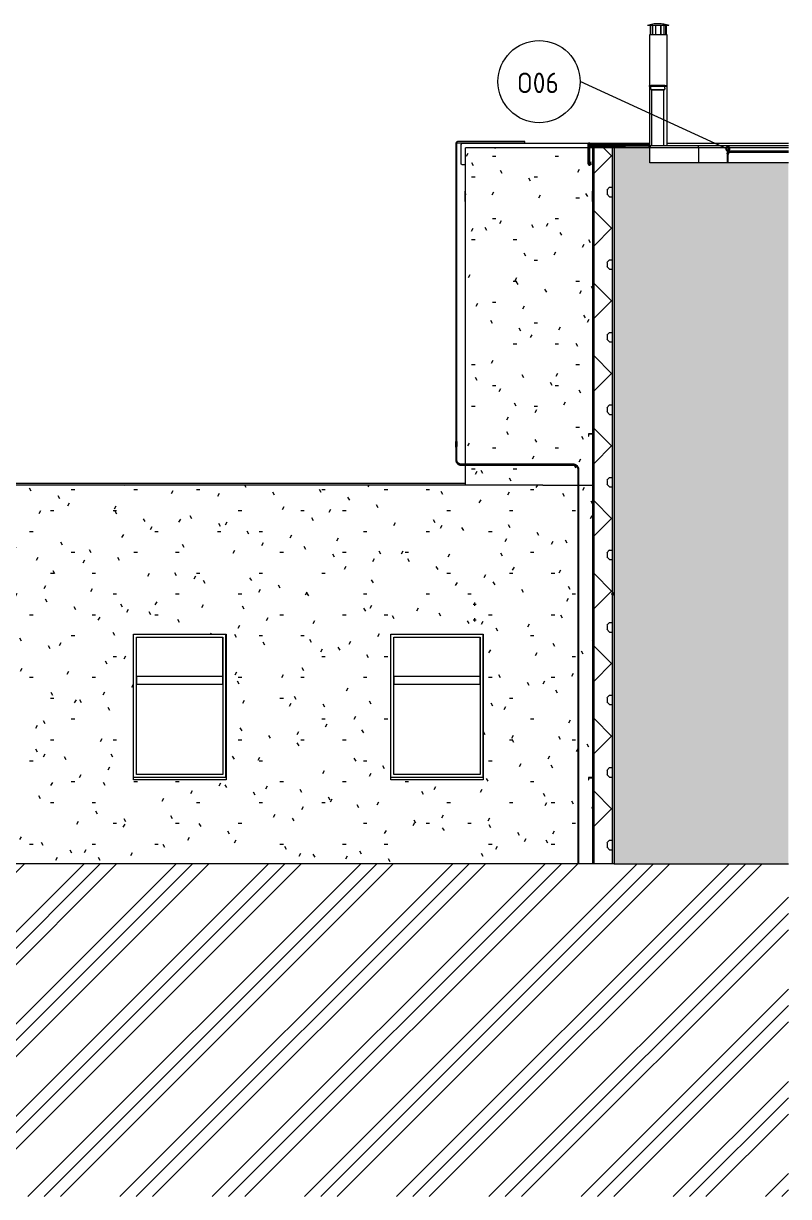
# Model space of a CAD drawing. Header units: millimetres. Extents: x -19993 to 479964, y -45352 to 20466.
# Drawn here: x 110795 to 118245, y -2012 to 9421 of the extents above; entities that cross this region are included whole.
import ezdxf

# ---------------------------------------------------------------- set-up
doc = ezdxf.new("R2010")
doc.units = ezdxf.units.MM
for name, color, linetype, lineweight in [('A-DETL-GENF', 92, 'Continuous', 9), ('A-DETL-THIN', 151, 'Continuous', 9), ('A-FLOR-HRAL', 11, 'Continuous', 9), ('A-FLOR-HRAL-IDEN', 2, 'Continuous', 9), ('A-GLAZ', 151, 'Continuous', 9), ('A-ROOF', 132, 'Continuous', 9), ('A-ROOF-MCUT', 132, 'Continuous', 35), ('A-ROOF-OTLN', 132, 'Continuous', 9), ('A-ROOF-PATT', 132, 'Continuous', 35), ('A-WALL', 113, 'Continuous', 9), ('A-WALL-PATT', 111, 'Continuous', 25), ('E-POWR-CNDT', 130, 'Continuous', 9), ('E-POWR-CNTR', 130, 'Continuous', 9), ('E-POWR-DROP', 130, 'Continuous', 9), ('E-POWR-RISE', 130, 'Continuous', 9), ('M-EQPM', 50, 'Continuous', 9), ('M-HVAC-CDFF', 50, 'Continuous', 9), ('Q-SPCQ', 91, 'Continuous', 9)]:
    doc.layers.add(name, color=color, linetype=linetype, lineweight=lineweight)
doc.styles.add('ISOCPEUR', font='isocpeur.ttf', dxfattribs={"width": 0.9, "height": 200})
pattern_1 = [(0, (167787.21, 0), (812.8, 203.2), [33.528, -576.072, 33.528, -576.072, -3251.2]), (0, (167787.21, 0), (812.8, 203.2), [-1219.2, 33.528, -1185.672, 33.528, -576.072, -1422.4]), (0, (167787.21, 0), (812.8, 203.2), [-3048, 33.528, -372.872, 33.528, -982.472]), (120, (168092.01, 101.6), (-582.3764, 602.30545), [33.528, -576.072, 33.528, -576.072, -3251.2]), (120, (168092.01, 101.6), (-582.3764, 602.30545), [-1219.2, 33.528, -1185.672, 33.528, -576.072, -1422.4]), (120, (168092.01, 101.6), (-582.3764, 602.30545), [-3048, 33.528, -372.872, 33.528, -982.472]), (240, (168193.61, 508), (-230.4236, -805.50545), [33.528, -576.072, 33.528, -576.072, -3251.2]), (240, (168193.61, 508), (-230.4236, -805.50545), [-1219.2, 33.528, -1185.672, 33.528, -576.072, -1422.4]), (240, (168193.61, 508), (-230.4236, -805.50545), [-3048, 33.528, -372.872, 33.528, -982.472])]
pattern_2 = [(45, (167787.2, 0), (0, 707.1054), []), (315, (167787.2, 0), (707.1054, 0), []), (270, (168094.58, 19.13), (353.543, -353.543), [38.278, -668.833]), (270, (168186.96, 19.13), (353.543, -353.543), [38.278, -668.833]), (0, (168120.36, 46.2), (353.543, 353.543), [38.278, -668.833]), (0, (168120.36, -46.2), (353.543, 353.543), [38.278, -668.833]), (45, (168094.6, 19.13), (0, 707.1054), [38.278, -461.721]), (45, (168159.9, -46.2), (0, 707.1054), [38.278, -461.721]), (315, (168159.9, 46.2), (707.1054, 0), [38.278, -461.721]), (315, (168094.6, -19.13), (707.1054, 0), [38.278, -461.721])]

# ---------------------------------------------------------------- blocks, each defined once
blk = doc.blocks.new('parapet_ext - parapet_ext-1802071-VB3-V-Nový')
at = {"layer": 'Q-SPCQ'}
for p, q in [((18270, 2072), (18228, 2072)), ((18228, 2072), (18228, 2050)), ((18230, 2070), (18270, 2070)), ((18230, 2050), (18230, 2070)), ((18228, 2050), (18230, 2050))]:
    blk.add_line(p, q, dxfattribs=at)
blk = doc.blocks.new('OKNO_1k_nadsvetlik - OKNO_1k_nadsvetlik_1000 x 1500-1969505-VB3-V-Nový')
at = {"layer": 'A-GLAZ'}
for p, q in [((16331, 2100), (16331, 3440)), ((16331, 3440), (17171, 3440)), ((17171, 3440), (17171, 2100)), ((17171, 3060), (17171, 3440)), ((17201, 2072), (17201, 3470)), ((17201, 3470), (17201, 2072)), ((16331, 3060), (17171, 3060)), ((16331, 3060), (16331, 2980)), ((17171, 2980), (16331, 2980)), ((17171, 2980), (17171, 3060)), ((17171, 2980), (17171, 2100)), ((17171, 2100), (16331, 2100))]:
    blk.add_line(p, q, dxfattribs=at)
blk = doc.blocks.new('parapet_ext - parapet_ext-1802137-VB3-V-Nový')
at = {"layer": 'Q-SPCQ'}
for p, q in [((16302, 2050), (16302, 2072)), ((17202, 2072), (16302, 2072)), ((17202, 2072), (17202, 2050)), ((17202, 2050), (16302, 2050))]:
    blk.add_line(p, q, dxfattribs=at)
blk = doc.blocks.new('Zábradlí - Záchytný systém kotva-1301747-VB3-V-Nový')
at = {"layer": 'A-FLOR-HRAL'}
for p, q in [((19573, 8157), (19573, 8149)), ((19576, 8157), (19573, 8157)), ((19573, 8149), (19576, 8149)), ((19593, 8157), (19576, 8157)), ((19576, 8149), (19593, 8149)), ((19578, 8149), (19578, 8064)), ((19588, 8064), (19588, 8149)), ((19593, 8149), (19593, 8157))]:
    blk.add_line(p, q, dxfattribs=at)
at = {"layer": 'A-FLOR-HRAL', "flags": 128}
for points in [[(19599, 8199), (19599, 8200), (19599, 8200), (19599, 8201), (19599, 8202), (19599, 8203), (19599, 8204), (19599, 8204), (19599, 8205), (19598, 8206), (19598, 8207), (19598, 8207), (19598, 8208), (19597, 8209), (19597, 8209), (19597, 8210), (19597, 8211), (19596, 8211), (19596, 8212), (19595, 8213), (19595, 8213), (19595, 8214), (19594, 8214), (19594, 8215), (19593, 8216), (19593, 8216), (19592, 8217), (19591, 8217), (19591, 8217), (19590, 8218), (19590, 8218), (19589, 8218), (19588, 8219), (19588, 8219), (19587, 8219), (19586, 8219), (19586, 8220), (19585, 8220), (19584, 8220), (19584, 8220), (19583, 8220), (19582, 8220), (19581, 8220), (19581, 8219), (19580, 8219), (19579, 8219), (19579, 8219), (19578, 8219), (19577, 8218), (19577, 8218), (19576, 8218), (19576, 8217), (19575, 8217), (19575, 8216), (19574, 8216), (19573, 8215), (19573, 8215), (19573, 8214), (19572, 8214), (19572, 8213), (19571, 8212), (19571, 8212), (19570, 8211), (19570, 8210), (19570, 8210), (19569, 8209), (19569, 8208), (19569, 8208), (19569, 8207), (19568, 8206), (19568, 8205), (19568, 8205), (19568, 8204), (19568, 8203), (19568, 8202), (19568, 8202), (19568, 8201), (19567, 8200), (19567, 8199), (19567, 8199)], [(19567, 8199), (19567, 8198), (19567, 8197), (19568, 8196), (19568, 8196), (19568, 8195), (19568, 8194), (19568, 8193), (19568, 8193), (19568, 8192), (19569, 8191), (19569, 8190), (19569, 8190), (19569, 8189), (19570, 8188), (19570, 8188), (19570, 8187), (19571, 8186), (19571, 8186), (19571, 8185), (19572, 8184), (19572, 8184), (19573, 8183), (19573, 8183), (19574, 8182), (19574, 8182), (19575, 8181), (19575, 8181), (19576, 8180), (19577, 8180), (19577, 8180), (19578, 8179), (19578, 8179), (19579, 8179), (19580, 8178), (19580, 8178), (19581, 8178), (19582, 8178), (19583, 8178), (19583, 8178), (19584, 8178), (19585, 8178), (19585, 8178), (19586, 8178), (19587, 8178), (19587, 8179), (19588, 8179), (19589, 8179), (19589, 8179), (19590, 8180), (19591, 8180), (19591, 8181), (19592, 8181), (19592, 8181), (19593, 8182), (19593, 8182), (19594, 8183), (19594, 8183), (19595, 8184), (19595, 8185), (19596, 8185), (19596, 8186), (19596, 8187), (19597, 8187), (19597, 8188), (19597, 8189), (19598, 8189), (19598, 8190), (19598, 8191), (19598, 8191), (19599, 8192), (19599, 8193), (19599, 8194), (19599, 8194), (19599, 8195), (19599, 8196), (19599, 8197), (19599, 8198), (19599, 8198), (19599, 8199)], [(19575, 8199), (19575, 8199), (19575, 8200), (19576, 8201), (19576, 8201), (19576, 8202), (19576, 8202), (19576, 8203), (19576, 8203), (19576, 8204), (19576, 8204), (19576, 8205), (19577, 8205), (19577, 8206), (19577, 8206), (19577, 8207), (19577, 8207), (19578, 8207), (19578, 8208), (19578, 8208), (19578, 8209), (19579, 8209), (19579, 8209), (19579, 8210), (19579, 8210), (19580, 8210), (19580, 8210), (19580, 8211), (19580, 8211), (19581, 8211), (19581, 8211), (19581, 8211), (19582, 8211), (19582, 8211), (19582, 8212), (19582, 8212), (19583, 8212), (19583, 8212), (19583, 8212), (19583, 8212), (19584, 8212), (19584, 8212), (19584, 8212), (19584, 8212), (19585, 8212), (19585, 8212), (19585, 8211), (19585, 8211), (19586, 8211), (19586, 8211), (19586, 8211), (19586, 8211), (19587, 8210), (19587, 8210), (19587, 8210), (19588, 8210), (19588, 8209), (19588, 8209), (19588, 8209), (19589, 8208), (19589, 8208), (19589, 8208), (19589, 8207), (19590, 8207), (19590, 8206), (19590, 8206), (19590, 8206), (19590, 8205), (19590, 8205), (19591, 8204), (19591, 8204), (19591, 8203), (19591, 8202), (19591, 8202), (19591, 8201), (19591, 8201), (19591, 8200), (19591, 8200), (19591, 8199), (19591, 8199)], [(19591, 8199), (19591, 8198), (19591, 8198), (19591, 8197), (19591, 8197), (19591, 8196), (19591, 8196), (19591, 8195), (19591, 8194), (19591, 8194), (19591, 8193), (19590, 8193), (19590, 8192), (19590, 8192), (19590, 8191), (19590, 8191), (19589, 8191), (19589, 8190), (19589, 8190), (19589, 8189), (19588, 8189), (19588, 8189), (19588, 8188), (19588, 8188), (19587, 8188), (19587, 8188), (19587, 8187), (19587, 8187), (19586, 8187), (19586, 8187), (19586, 8187), (19586, 8186), (19585, 8186), (19585, 8186), (19585, 8186), (19584, 8186), (19584, 8186), (19584, 8186), (19584, 8186), (19583, 8186), (19583, 8186), (19583, 8186), (19583, 8186), (19582, 8186), (19582, 8186), (19582, 8186), (19582, 8186), (19581, 8186), (19581, 8187), (19581, 8187), (19581, 8187), (19580, 8187), (19580, 8187), (19580, 8187), (19580, 8188), (19579, 8188), (19579, 8188), (19579, 8189), (19578, 8189), (19578, 8189), (19578, 8190), (19578, 8190), (19577, 8190), (19577, 8191), (19577, 8191), (19577, 8192), (19577, 8192), (19576, 8193), (19576, 8193), (19576, 8194), (19576, 8194), (19576, 8195), (19576, 8195), (19576, 8196), (19576, 8196), (19576, 8197), (19575, 8197), (19575, 8198), (19575, 8199), (19575, 8199)]]:
    blk.add_lwpolyline(points, dxfattribs=at)
blk = doc.blocks.new('Zábradlí - Záchytný systém kotva-V15-VB3-V-Nový')
at = {"layer": 'A-FLOR-HRAL'}
for p, q in [((19573, 8157), (19573, 8149)), ((19574, 8157), (19573, 8157)), ((19574, 8157), (19573, 8157)), ((19573, 8149), (19574, 8149)), ((19573, 8149), (19574, 8149)), ((19589, 8219), (19588, 8219)), ((19593, 8149), (19593, 8157)), ((19593, 8157), (19593, 8157)), ((19593, 8157), (19593, 8157)), ((19593, 8149), (19593, 8149)), ((19593, 8149), (19593, 8149))]:
    blk.add_line(p, q, dxfattribs=at)
at = {"layer": 'A-FLOR-HRAL', "flags": 128}
for points in [[(19565, 8210), (19565, 8209), (19565, 8208), (19564, 8207), (19564, 8207), (19564, 8206), (19563, 8205), (19563, 8204), (19563, 8203), (19563, 8203), (19563, 8202), (19563, 8201), (19563, 8200), (19563, 8199), (19563, 8199)], [(19563, 8199), (19563, 8198), (19563, 8197), (19563, 8196), (19563, 8196), (19563, 8195), (19563, 8194), (19563, 8193), (19564, 8192), (19564, 8191)], [(19564, 8190), (19565, 8189), (19565, 8188), (19566, 8188), (19566, 8187), (19567, 8186), (19567, 8186), (19568, 8185)], [(19575, 8218), (19575, 8218), (19574, 8217), (19573, 8217), (19572, 8217), (19572, 8216), (19571, 8216), (19570, 8215), (19570, 8215), (19569, 8214), (19569, 8214), (19568, 8213), (19567, 8212), (19567, 8212)], [(19570, 8183), (19571, 8182), (19571, 8182), (19572, 8181), (19573, 8181), (19574, 8180), (19574, 8180), (19575, 8180)], [(19587, 8219), (19586, 8220), (19585, 8220), (19584, 8220), (19584, 8220), (19583, 8220), (19582, 8220), (19581, 8220), (19580, 8220), (19579, 8219), (19579, 8219), (19578, 8219), (19577, 8219)], [(19578, 8179), (19579, 8178), (19580, 8178), (19581, 8178), (19582, 8178), (19582, 8178), (19583, 8178), (19584, 8178), (19585, 8178), (19586, 8178), (19587, 8178), (19587, 8178), (19588, 8178), (19589, 8179), (19590, 8179)], [(19591, 8179), (19592, 8180), (19593, 8180), (19594, 8181), (19594, 8181), (19595, 8181), (19596, 8182), (19596, 8182), (19597, 8183), (19598, 8184), (19598, 8184), (19599, 8185), (19599, 8185), (19600, 8186)], [(19597, 8215), (19597, 8215), (19596, 8215), (19595, 8216), (19595, 8216), (19594, 8217), (19593, 8217), (19593, 8218), (19592, 8218)], [(19602, 8208), (19602, 8208), (19602, 8209), (19601, 8210), (19601, 8211), (19600, 8211), (19600, 8212), (19599, 8213)], [(19601, 8188), (19601, 8188), (19602, 8189), (19602, 8190), (19602, 8190), (19603, 8191), (19603, 8192), (19603, 8193), (19604, 8193), (19604, 8194), (19604, 8195), (19604, 8196), (19604, 8197), (19604, 8198), (19604, 8198), (19604, 8199)], [(19604, 8199), (19604, 8200), (19604, 8201), (19604, 8201), (19604, 8202), (19604, 8203), (19604, 8204), (19604, 8205), (19603, 8205), (19603, 8206)]]:
    blk.add_lwpolyline(points, dxfattribs=at)
blk = doc.blocks.new('Zábradlí - Záchytný systém kotva-V16-VB3-V-Nový')
at = {"layer": 'A-FLOR-HRAL'}
for p, q in [((19573, 8157), (19573, 8149)), ((19574, 8157), (19573, 8157)), ((19574, 8157), (19573, 8157)), ((19573, 8149), (19574, 8149)), ((19573, 8149), (19574, 8149)), ((19593, 8149), (19593, 8157)), ((19593, 8157), (19593, 8157)), ((19593, 8157), (19593, 8157)), ((19593, 8149), (19593, 8149)), ((19593, 8149), (19593, 8149))]:
    blk.add_line(p, q, dxfattribs=at)
at = {"layer": 'A-FLOR-HRAL', "flags": 128}
for points in [[(19587, 8219), (19586, 8220), (19585, 8220), (19584, 8220), (19584, 8220), (19583, 8220), (19582, 8220), (19581, 8220), (19580, 8220), (19579, 8219), (19579, 8219), (19578, 8219), (19577, 8219), (19576, 8218), (19575, 8218), (19575, 8218), (19574, 8217), (19573, 8217), (19572, 8217), (19572, 8216), (19571, 8216), (19570, 8215), (19570, 8215), (19569, 8214), (19569, 8214), (19568, 8213), (19567, 8212), (19567, 8212), (19566, 8211), (19566, 8210), (19565, 8210), (19565, 8209), (19565, 8208), (19564, 8207), (19564, 8207), (19564, 8206), (19563, 8205), (19563, 8204), (19563, 8203), (19563, 8203), (19563, 8202), (19563, 8201), (19563, 8200), (19563, 8199), (19563, 8199)], [(19563, 8199), (19563, 8198), (19563, 8197), (19563, 8196), (19563, 8196), (19563, 8195), (19563, 8194), (19563, 8193), (19564, 8192), (19564, 8191), (19564, 8191), (19564, 8190), (19565, 8189), (19565, 8188), (19566, 8188), (19566, 8187), (19567, 8186), (19567, 8186), (19568, 8185), (19568, 8184), (19569, 8184), (19569, 8183), (19570, 8183), (19571, 8182), (19571, 8182), (19572, 8181), (19573, 8181), (19574, 8180), (19574, 8180), (19575, 8180), (19576, 8179), (19577, 8179), (19577, 8179), (19578, 8179), (19579, 8178), (19580, 8178), (19581, 8178), (19582, 8178), (19582, 8178), (19583, 8178), (19584, 8178), (19585, 8178), (19586, 8178), (19587, 8178), (19587, 8178), (19588, 8178), (19589, 8179), (19590, 8179), (19591, 8179), (19591, 8179), (19592, 8180), (19593, 8180), (19594, 8181), (19594, 8181), (19595, 8181), (19596, 8182), (19596, 8182), (19597, 8183), (19598, 8184), (19598, 8184), (19599, 8185), (19599, 8185), (19600, 8186), (19600, 8187), (19601, 8187), (19601, 8188), (19602, 8189), (19602, 8190), (19602, 8190), (19603, 8191), (19603, 8192), (19603, 8193), (19604, 8193), (19604, 8194), (19604, 8195), (19604, 8196), (19604, 8197), (19604, 8198), (19604, 8198), (19604, 8199)], [(19578, 8210), (19578, 8211), (19579, 8211), (19579, 8211), (19580, 8211), (19580, 8211), (19581, 8211), (19581, 8212), (19582, 8212)], [(19584, 8186), (19583, 8186), (19583, 8186), (19582, 8186), (19581, 8186), (19581, 8186), (19580, 8186), (19580, 8186), (19579, 8187), (19579, 8187), (19579, 8187), (19578, 8187)], [(19604, 8199), (19604, 8200), (19604, 8201), (19604, 8201), (19604, 8202), (19604, 8203), (19604, 8204), (19604, 8205), (19603, 8205), (19603, 8206), (19603, 8207), (19602, 8208), (19602, 8208), (19602, 8209), (19601, 8210), (19601, 8211), (19600, 8211), (19600, 8212), (19599, 8213), (19599, 8213), (19598, 8214), (19597, 8214), (19597, 8215), (19596, 8215), (19595, 8216), (19595, 8216), (19594, 8217), (19593, 8217), (19593, 8218), (19592, 8218), (19591, 8218), (19590, 8219), (19589, 8219), (19589, 8219), (19588, 8219)]]:
    blk.add_lwpolyline(points, dxfattribs=at)
blk = doc.blocks.new('Zábradlí - Zábradlí-1236211-VB3-V-Nový')
at = {"layer": 'A-FLOR-HRAL'}
for p, q in [((20175, 8175), (19583, 8175)), ((19583, 8165), (20175, 8165))]:
    blk.add_line(p, q, dxfattribs=at)
for points, knots in [([(19578, 8170), (19578, 8170), (19578, 8171), (19579, 8173), (19580, 8174), (19581, 8174), (19581, 8175), (19582, 8175), (19583, 8175), (19583, 8175), (19583, 8175)], [-1, -1, -1, -1, -0.9166667, -0.8333333, -0.75, -0.6666667, -0.625, -0.5833333, -0.5416667, -0.5, -0.5, -0.5, -0.5]), ([(19583, 8165), (19583, 8165), (19583, 8165), (19582, 8165), (19581, 8165), (19581, 8166), (19580, 8166), (19579, 8167), (19578, 8169), (19578, 8170), (19578, 8170)], [-0.5, -0.5, -0.5, -0.5, -0.4583333, -0.4166667, -0.375, -0.3333333, -0.25, -0.1666667, -0.0833333, 0, 0, 0, 0])]:
    blk.add_open_spline(points, degree=3, knots=knots, dxfattribs=at)
for name in ['Zábradlí - Záchytný systém kotva-V15-VB3-V-Nový', 'Zábradlí - Záchytný systém kotva-V16-VB3-V-Nový', 'Zábradlí - Záchytný systém kotva-V15-VB3-V-Nový', 'Zábradlí - Záchytný systém kotva-V15-VB3-V-Nový', 'Zábradlí - Záchytný systém kotva-1301747-VB3-V-Nový']:
    blk.add_blockref(name, (0, 0))
blk = doc.blocks.new('Typ horního madla - Horní madlo_Vnitřní_-1236216-VB3-V-Nový')
at = {"layer": 'A-FLOR-HRAL'}
for p, q in [((20175, 8175), (19583, 8175)), ((19583, 8165), (20175, 8165))]:
    blk.add_line(p, q, dxfattribs=at)
for points, knots in [([(19578, 8170), (19578, 8170), (19578, 8171), (19579, 8173), (19580, 8174), (19581, 8174), (19581, 8175), (19582, 8175), (19583, 8175), (19583, 8175), (19583, 8175)], [-1, -1, -1, -1, -0.9166667, -0.8333333, -0.75, -0.6666667, -0.625, -0.5833333, -0.5416667, -0.5, -0.5, -0.5, -0.5]), ([(19583, 8165), (19583, 8165), (19583, 8165), (19582, 8165), (19581, 8165), (19581, 8166), (19580, 8166), (19579, 8167), (19578, 8169), (19578, 8170), (19578, 8170)], [-0.5, -0.5, -0.5, -0.5, -0.4583333, -0.4166667, -0.375, -0.3333333, -0.25, -0.1666667, -0.0833333, 0, 0, 0, 0])]:
    blk.add_open_spline(points, degree=3, knots=knots, dxfattribs=at)
blk = doc.blocks.new('DPS_vetrání_nová - Typ 1-1348275-VB3-V-Nový')
at = {"layer": 'M-EQPM', "color": 11}
for p, q in [((18265, 7686), (18265, 7786)), ((18265, 7786), (18270, 7786)), ((18265, 7686), (18270, 7686))]:
    blk.add_line(p, q, dxfattribs=at)
blk = doc.blocks.new('Komín1 - Komín1-1879209-VB3-V-Nový')
at = {"layer": 'M-HVAC-CDFF'}
for p, q in [((18804, 9404), (18906, 9404)), ((18827, 9404), (18827, 9310)), ((18832, 9310), (18832, 9404)), ((18853, 9310), (18853, 9404)), ((18879, 9404), (18879, 9310)), ((18882, 9310), (18882, 9404)), ((18906, 9404), (19008, 9404)), ((18930, 9310), (18930, 9404)), ((18933, 9310), (18933, 9404)), ((18959, 9404), (18959, 9310)), ((18980, 9310), (18980, 9404)), ((18985, 9310), (18985, 9404)), ((18821, 9310), (18821, 8230)), ((18906, 9310), (18821, 9310)), ((18991, 9310), (18906, 9310)), ((18991, 8230), (18991, 9310))]:
    blk.add_line(p, q, dxfattribs=at)
at = {"layer": 'M-HVAC-CDFF', "flags": 128}
for points in [[(18802, 9404), (18815, 9408), (18828, 9412), (18841, 9414), (18854, 9417), (18867, 9419), (18880, 9420), (18894, 9421), (18906, 9421)], [(18906, 9421), (18919, 9421), (18933, 9420), (18946, 9418), (18959, 9417), (18972, 9414), (18985, 9411), (18998, 9408), (19010, 9404)]]:
    blk.add_lwpolyline(points, dxfattribs=at)
blk = doc.blocks.new('Komín2 - Komín2-1880273-VB3-V-Nový')
at = {"layer": 'M-HVAC-CDFF'}
for p, q in [((18818, 8810), (18901, 8810)), ((18818, 8810), (18828, 8810)), ((18831, 8813), (18901, 8813)), ((18831, 8810), (18831, 8790)), ((18892, 8815), (18901, 8815)), ((18901, 8815), (18910, 8815)), ((18901, 8813), (18923, 8813)), ((18901, 8810), (18985, 8810)), ((18933, 8813), (18971, 8813)), ((18971, 8790), (18971, 8810)), ((18975, 8810), (18985, 8810)), ((18837, 8778), (18901, 8778)), ((18841, 8770), (18841, 8230)), ((18842, 8770), (18841, 8770)), ((18854, 8770), (18843, 8770)), ((18856, 8770), (18854, 8770)), ((18874, 8770), (18856, 8770)), ((18878, 8770), (18874, 8770)), ((18901, 8770), (18878, 8770)), ((18901, 8778), (18966, 8778)), ((18925, 8770), (18901, 8770)), ((18929, 8770), (18925, 8770)), ((18947, 8770), (18929, 8770)), ((18948, 8770), (18947, 8770)), ((18959, 8770), (18949, 8770)), ((18961, 8770), (18960, 8770)), ((18961, 8230), (18961, 8770))]:
    blk.add_line(p, q, dxfattribs=at)
at = {"layer": 'M-HVAC-CDFF', "flags": 128}
for points in [[(18816, 8810), (18816, 8810), (18816, 8810), (18816, 8810), (18816, 8810), (18816, 8811), (18816, 8811), (18816, 8811), (18817, 8811), (18817, 8811), (18817, 8811), (18817, 8811), (18817, 8811), (18817, 8811), (18817, 8811), (18817, 8812), (18817, 8812), (18817, 8812), (18817, 8812), (18817, 8812), (18817, 8812), (18817, 8812), (18817, 8812), (18817, 8812), (18818, 8812), (18818, 8812), (18818, 8812), (18818, 8812), (18818, 8812), (18818, 8812), (18818, 8813), (18818, 8813), (18818, 8813), (18818, 8813), (18819, 8813), (18819, 8813), (18819, 8813), (18819, 8813), (18819, 8813), (18819, 8813), (18819, 8813)], [(18819, 8813), (18819, 8813), (18819, 8813), (18820, 8813), (18820, 8813), (18821, 8813), (18821, 8813), (18822, 8813), (18823, 8813), (18824, 8813), (18826, 8813), (18827, 8813), (18828, 8813), (18830, 8813), (18832, 8813), (18833, 8813), (18835, 8813), (18837, 8813)], [(18901, 8813), (18898, 8813), (18895, 8813), (18892, 8813), (18888, 8813), (18885, 8813), (18882, 8813), (18879, 8813), (18875, 8813), (18872, 8813), (18869, 8813), (18866, 8813), (18863, 8813), (18860, 8813), (18858, 8813), (18855, 8813), (18852, 8813), (18850, 8813), (18847, 8813), (18845, 8813), (18842, 8813), (18840, 8813), (18838, 8813), (18836, 8813), (18834, 8813), (18832, 8813), (18830, 8813), (18829, 8813), (18827, 8813), (18826, 8813), (18825, 8813), (18824, 8813), (18823, 8813), (18822, 8813), (18821, 8813), (18820, 8813), (18820, 8813), (18819, 8813), (18819, 8813), (18819, 8813), (18819, 8813)], [(18831, 8813), (18831, 8813), (18831, 8813), (18831, 8813), (18831, 8813), (18831, 8813), (18831, 8813), (18831, 8813), (18832, 8814), (18832, 8814), (18832, 8814), (18832, 8814), (18832, 8814), (18832, 8814), (18832, 8814), (18832, 8814), (18832, 8814), (18832, 8814), (18832, 8815), (18832, 8815), (18832, 8815), (18832, 8815), (18832, 8815), (18832, 8815), (18833, 8815), (18833, 8815), (18833, 8815), (18833, 8815), (18833, 8815), (18833, 8815), (18833, 8815), (18833, 8815), (18833, 8815), (18833, 8815), (18834, 8815), (18834, 8815), (18834, 8815), (18834, 8815), (18834, 8815), (18834, 8815), (18834, 8815)], [(18834, 8815), (18834, 8815), (18834, 8815), (18835, 8815), (18835, 8815), (18835, 8815), (18836, 8815), (18837, 8815), (18838, 8815), (18838, 8815), (18839, 8815), (18840, 8815), (18842, 8815), (18843, 8815), (18844, 8815), (18846, 8815), (18847, 8815), (18849, 8815), (18851, 8815), (18853, 8815), (18854, 8815), (18856, 8815), (18859, 8815), (18861, 8815), (18863, 8815), (18865, 8815), (18867, 8815), (18870, 8815), (18872, 8815), (18875, 8815), (18877, 8815), (18880, 8815), (18882, 8815), (18885, 8815), (18887, 8815), (18890, 8815), (18892, 8815)], [(18901, 8815), (18899, 8815), (18896, 8815), (18893, 8815), (18891, 8815), (18888, 8815), (18885, 8815), (18883, 8815), (18880, 8815), (18878, 8815), (18875, 8815), (18873, 8815), (18870, 8815), (18868, 8815), (18866, 8815), (18863, 8815), (18861, 8815), (18859, 8815), (18857, 8815), (18855, 8815), (18853, 8815), (18851, 8815), (18850, 8815), (18848, 8815), (18846, 8815), (18845, 8815), (18843, 8815), (18842, 8815), (18841, 8815), (18840, 8815), (18839, 8815), (18838, 8815), (18837, 8815), (18836, 8815), (18836, 8815), (18835, 8815), (18835, 8815), (18834, 8815), (18834, 8815), (18834, 8815), (18834, 8815)], [(18891, 8815), (18892, 8816), (18893, 8816), (18894, 8817), (18895, 8817), (18896, 8817), (18897, 8817), (18898, 8817), (18899, 8818), (18900, 8818), (18901, 8818), (18901, 8818)], [(18901, 8818), (18902, 8818), (18903, 8818), (18904, 8818), (18905, 8817), (18906, 8817), (18907, 8817), (18908, 8817), (18909, 8816), (18910, 8816), (18911, 8816), (18912, 8815)], [(18969, 8815), (18969, 8815), (18968, 8815), (18968, 8815), (18968, 8815), (18967, 8815), (18967, 8815), (18966, 8815), (18965, 8815), (18964, 8815), (18963, 8815), (18962, 8815), (18961, 8815), (18960, 8815), (18958, 8815), (18957, 8815), (18955, 8815), (18954, 8815), (18952, 8815), (18950, 8815), (18948, 8815), (18946, 8815), (18944, 8815), (18942, 8815), (18940, 8815), (18938, 8815), (18935, 8815), (18933, 8815), (18931, 8815), (18928, 8815), (18926, 8815), (18923, 8815), (18921, 8815), (18918, 8815), (18915, 8815), (18913, 8815), (18910, 8815), (18907, 8815), (18905, 8815), (18902, 8815), (18901, 8815)], [(18984, 8813), (18984, 8813), (18983, 8813), (18983, 8813), (18983, 8813), (18982, 8813), (18981, 8813), (18980, 8813), (18979, 8813), (18978, 8813), (18977, 8813), (18976, 8813), (18974, 8813), (18973, 8813), (18971, 8813), (18969, 8813), (18967, 8813), (18965, 8813), (18963, 8813), (18961, 8813), (18959, 8813), (18956, 8813), (18954, 8813), (18951, 8813), (18949, 8813), (18946, 8813), (18943, 8813), (18940, 8813), (18937, 8813), (18934, 8813), (18931, 8813), (18928, 8813), (18925, 8813), (18922, 8813), (18919, 8813), (18915, 8813), (18912, 8813), (18909, 8813), (18906, 8813), (18902, 8813), (18901, 8813)], [(18910, 8815), (18912, 8815), (18915, 8815), (18917, 8815), (18920, 8815), (18923, 8815), (18925, 8815), (18928, 8815), (18930, 8815), (18932, 8815), (18935, 8815), (18937, 8815), (18939, 8815), (18942, 8815), (18944, 8815), (18946, 8815), (18948, 8815), (18950, 8815), (18951, 8815), (18953, 8815), (18955, 8815), (18956, 8815), (18958, 8815), (18959, 8815), (18961, 8815), (18962, 8815), (18963, 8815), (18964, 8815), (18965, 8815), (18966, 8815), (18967, 8815), (18967, 8815), (18968, 8815), (18968, 8815), (18968, 8815), (18969, 8815), (18969, 8815), (18969, 8815)], [(18967, 8813), (18969, 8813), (18971, 8813), (18972, 8813), (18974, 8813), (18975, 8813), (18977, 8813), (18978, 8813), (18979, 8813), (18980, 8813), (18981, 8813), (18982, 8813), (18982, 8813), (18983, 8813), (18983, 8813), (18984, 8813), (18984, 8813), (18984, 8813)], [(18969, 8815), (18969, 8815), (18969, 8815), (18969, 8815), (18969, 8815), (18969, 8815), (18969, 8815), (18969, 8815), (18969, 8815), (18970, 8815), (18970, 8815), (18970, 8815), (18970, 8815), (18970, 8815), (18970, 8815), (18970, 8815), (18970, 8815), (18970, 8815), (18970, 8815), (18971, 8815), (18971, 8815), (18971, 8815), (18971, 8814), (18971, 8814), (18971, 8814), (18971, 8814), (18971, 8814), (18971, 8814), (18971, 8814), (18971, 8814), (18971, 8814), (18971, 8814), (18971, 8813), (18971, 8813), (18971, 8813), (18971, 8813), (18971, 8813), (18971, 8813), (18971, 8813), (18971, 8813), (18971, 8813)], [(18984, 8813), (18984, 8813), (18984, 8813), (18984, 8813), (18984, 8813), (18984, 8813), (18984, 8813), (18984, 8813), (18985, 8813), (18985, 8813), (18985, 8813), (18985, 8812), (18985, 8812), (18985, 8812), (18985, 8812), (18985, 8812), (18985, 8812), (18985, 8812), (18985, 8812), (18986, 8812), (18986, 8812), (18986, 8812), (18986, 8812), (18986, 8812), (18986, 8812), (18986, 8811), (18986, 8811), (18986, 8811), (18986, 8811), (18986, 8811), (18986, 8811), (18986, 8811), (18986, 8811), (18986, 8811), (18986, 8811), (18986, 8810), (18986, 8810), (18986, 8810), (18986, 8810), (18986, 8810), (18986, 8810)], [(18837, 8778), (18836, 8779), (18836, 8779), (18835, 8780), (18835, 8780), (18835, 8780), (18834, 8781), (18834, 8781), (18834, 8782), (18833, 8782), (18833, 8783), (18833, 8783), (18833, 8784), (18832, 8784), (18832, 8785), (18832, 8785), (18832, 8786), (18832, 8787), (18832, 8787), (18831, 8788), (18831, 8788), (18831, 8789), (18831, 8789), (18831, 8790)], [(18841, 8770), (18841, 8770), (18841, 8771), (18841, 8771), (18841, 8772), (18841, 8772), (18841, 8772), (18841, 8773), (18841, 8773), (18841, 8774), (18841, 8774), (18840, 8774), (18840, 8775), (18840, 8775), (18840, 8775), (18840, 8776), (18839, 8776), (18839, 8776), (18839, 8777), (18839, 8777), (18838, 8777), (18838, 8777), (18838, 8778), (18837, 8778), (18837, 8778), (18837, 8778), (18837, 8778)], [(18966, 8778), (18966, 8778), (18965, 8778), (18965, 8778), (18965, 8778), (18965, 8777), (18964, 8777), (18964, 8777), (18964, 8776), (18963, 8776), (18963, 8776), (18963, 8775), (18963, 8775), (18963, 8775), (18962, 8774), (18962, 8774), (18962, 8774), (18962, 8773), (18962, 8773), (18962, 8773), (18962, 8772), (18962, 8772), (18961, 8771), (18961, 8771), (18961, 8771), (18961, 8770), (18961, 8770)], [(18971, 8790), (18971, 8789), (18971, 8788), (18971, 8788), (18971, 8787), (18971, 8787), (18971, 8786), (18971, 8786), (18971, 8785), (18970, 8785), (18970, 8784), (18970, 8783), (18970, 8783), (18969, 8782), (18969, 8782), (18969, 8782), (18969, 8781), (18968, 8781), (18968, 8780), (18967, 8780), (18967, 8779), (18967, 8779), (18966, 8779), (18966, 8778)]]:
    blk.add_lwpolyline(points, dxfattribs=at)
blk = doc.blocks.new('Popis parapetu1 - Záchytný systém-1408882-VB3-V-Nový')
at = {"layer": 'A-FLOR-HRAL-IDEN'}
blk.add_circle((17745, 8854), 400, dxfattribs=at)

msp = doc.modelspace()

# ---------------------------------------------------------------- hatches: boundary and pattern name
at = {"layer": 'A-DETL-GENF'}
msp.add_hatch(color=9, dxfattribs=at).paths.add_polyline_path([(116893, 1230), (118245, 1230), (118245, 8064), (116894, 8064), (116894, 8210), (116549, 8210), (116549, 1230)])
h = msp.add_hatch(dxfattribs=at)
h.set_pattern_fill('FP_48', style=0, pattern_type=2)
h.set_pattern_definition([(45, (167787.2, 0), (-449.013, 449.013), []), (45, (167945.96, 0), (0, 898.0256), []), (45, (167628.46, 0), (0, 898.0256), [])])
h.paths.add_polyline_path([(90325, -2012), (118245, -2012), (118245, 1230), (109164, 1230), (109164, 1750), (103345, 1750), (99270, 1530), (94270, 1530), (89388, 1274), (89388, -2012), (89797, -2012)])
at = {"layer": 'A-ROOF-PATT', "lineweight": 9}
h = msp.add_hatch(dxfattribs=at)
h.set_pattern_fill('FP_14', color=11, angle=-90, style=0, pattern_type=2)
h.set_pattern_definition([(270, (120803.4, 8230), (1270, 8e-14), []), (270, (120813.6, 8230), (1270, 8e-14), []), (270, (120823.7, 8230), (1270, 8e-14), []), (270, (120833.9, 8230), (1270, 8e-14), []), (270, (120844, 8230), (1270, 8e-14), []), (270, (120854.2, 8230), (1270, 8e-14), []), (270, (120864.4, 8230), (1270, 8e-14), []), (270, (120874.5, 8230), (1270, 8e-14), []), (270, (120884.7, 8230), (1270, 8e-14), []), (270, (120894.9, 8230), (1270, 8e-14), []), (270, (120905, 8230), (1270, 8e-14), []), (270, (120915.2, 8230), (1270, 8e-14), []), (270, (120925.3, 8230), (1270, 8e-14), []), (270, (120935.5, 8230), (1270, 8e-14), []), (270, (120945.7, 8230), (1270, 8e-14), []), (270, (120955.8, 8230), (1270, 8e-14), []), (270, (120966, 8230), (1270, 8e-14), []), (270, (120976.1, 8230), (1270, 8e-14), []), (270, (120986.3, 8230), (1270, 8e-14), []), (270, (120996.5, 8230), (1270, 8e-14), []), (270, (121006.6, 8230), (1270, 8e-14), []), (270, (121016.8, 8230), (1270, 8e-14), []), (270, (121026.9, 8230), (1270, 8e-14), []), (270, (121037.1, 8230), (1270, 8e-14), []), (270, (121047.3, 8230), (1270, 8e-14), []), (270, (121057.4, 8230), (1270, 8e-14), []), (270, (121067.6, 8230), (1270, 8e-14), []), (270, (121077.7, 8230), (1270, 8e-14), []), (270, (121087.9, 8230), (1270, 8e-14), []), (270, (121098, 8230), (1270, 8e-14), []), (270, (121438.4, 8230), (1270, 8e-14), []), (270, (121448.6, 8230), (1270, 8e-14), []), (270, (121458.7, 8230), (1270, 8e-14), []), (270, (121468.9, 8230), (1270, 8e-14), []), (270, (121479, 8230), (1270, 8e-14), []), (270, (121489.2, 8230), (1270, 8e-14), []), (270, (121499.4, 8230), (1270, 8e-14), []), (270, (121509.5, 8230), (1270, 8e-14), []), (270, (121519.7, 8230), (1270, 8e-14), []), (270, (121529.9, 8230), (1270, 8e-14), []), (270, (121540, 8230), (1270, 8e-14), []), (270, (121550.2, 8230), (1270, 8e-14), []), (270, (121560.3, 8230), (1270, 8e-14), []), (270, (121570.5, 8230), (1270, 8e-14), []), (270, (121580.7, 8230), (1270, 8e-14), []), (270, (121590.8, 8230), (1270, 8e-14), []), (270, (121601, 8230), (1270, 8e-14), []), (270, (121611.1, 8230), (1270, 8e-14), []), (270, (121621.3, 8230), (1270, 8e-14), []), (270, (121631.5, 8230), (1270, 8e-14), []), (270, (121641.6, 8230), (1270, 8e-14), []), (270, (121651.8, 8230), (1270, 8e-14), []), (270, (121661.9, 8230), (1270, 8e-14), []), (270, (121672.1, 8230), (1270, 8e-14), []), (270, (121682.3, 8230), (1270, 8e-14), []), (270, (121692.4, 8230), (1270, 8e-14), []), (270, (121702.6, 8230), (1270, 8e-14), []), (270, (121712.7, 8230), (1270, 8e-14), []), (270, (121722.9, 8230), (1270, 8e-14), []), (270, (121733, 8230), (1270, 8e-14), [])])
h.paths.add_polyline_path([(116893, 8210), (116894, 8210), (116894, 8230), (116341, 8230), (116341, 8210), (116879, 8210)])
at = {"layer": 'A-WALL-PATT', "lineweight": 9}
h = msp.add_hatch(dxfattribs=at)
h.set_pattern_fill('FP_46', color=11, style=0, pattern_type=2)
h.set_pattern_definition(pattern_1)
h.paths.add_polyline_path([(115309, 4920), (115309, 5115), (115101, 5115), (115101, 4920)])
h.paths.add_polyline_path([(115145, 5125), (115309, 5125), (115309, 8210), (115101, 8210), (115101, 5125)])
h = msp.add_hatch(dxfattribs=at)
h.set_pattern_fill('FP_46', color=11, style=0, pattern_type=2)
h.set_pattern_definition(pattern_1)
h.paths.add_polyline_path([(115309, 4920), (116194, 4920), (116194, 5071), (116187, 5094), (116170, 5109), (116149, 5115), (115309, 5115), (115309, 4970)])
h.paths.add_polyline_path([(116204, 4920), (116341, 4920), (116341, 5420), (116301, 5420), (116301, 5400), (116299, 5400), (116299, 5422), (116341, 5422), (116341, 7686), (116336, 7686), (116336, 7786), (116341, 7786), (116341, 8210), (116304, 8210), (116304, 8051), (116302, 8046), (116299, 8052), (116299, 8210), (115309, 8210), (115309, 5125), (116149, 5124), (116171, 5120), (116190, 5107), (116201, 5089), (116204, 5070), (116204, 4970)])
h.paths.add_polyline_path([(116302, 8046), (116309, 8054), (116318, 8064), (116322, 8060), (116309, 8047), (116304, 8046)])
h = msp.add_hatch(dxfattribs=at)
h.set_pattern_fill('FP_47', color=11, style=0, pattern_type=2)
h.set_pattern_definition(pattern_2)
h.paths.add_polyline_path([(116442, 4220), (116529, 4220), (116529, 8210), (116349, 8210), (116349, 4220)])
at = {"layer": 'A-WALL-PATT'}
for points in [[(116549, 4220), (116549, 8210), (116529, 8210), (116529, 4220)], [(116529, 1230), (116549, 1230), (116549, 4220), (116529, 4220), (116529, 1479)]]:
    msp.add_hatch(color=11, dxfattribs=at).paths.add_polyline_path(points)
at = {"layer": 'A-WALL-PATT', "lineweight": 9}
h = msp.add_hatch(dxfattribs=at)
h.set_pattern_fill('FP_45', color=11, style=0, pattern_type=2)
h.set_pattern_definition([(0, (167749.6, 0), (812.791, 203.2), [33.528, -576.066, 33.528, -576.066, -3251.165]), (0, (167749.6, 0), (812.791, 203.2), [-1219.187, 33.528, -1185.659, 33.528, -576.066, -1422.385]), (0, (167749.6, 0), (812.791, 203.2), [-3047.967, 33.528, -372.868, 33.528, -982.461]), (120, (168054.39, 101.6), (-582.3726, 602.303), [33.528, -576.07, 33.528, -3827.262]), (120, (168054.39, 101.6), (-582.3726, 602.303), [-643.126, -576.07, 33.528, -1185.669, -2031.995]), (120, (168054.39, 101.6), (-582.3726, 602.303), [-2438.393, 33.528, -576.07, 33.528, -1388.868]), (120, (168054.39, 101.6), (-582.3726, 602.303), [-3081.52, -372.871, 33.528, -982.469]), (240, (168155.99, 508), (-230.4254, -805.50445), [33.528, -576.07, 33.528, -3827.262]), (240, (168155.99, 508), (-230.4254, -805.50445), [-643.126, -576.07, 33.528, -1185.669, -2031.995]), (240, (168155.99, 508), (-230.4254, -805.50445), [-2438.393, 33.528, -576.07, 33.528, -1388.868]), (240, (168155.99, 508), (-230.4254, -805.50445), [-3081.52, -372.871, 33.528, -982.469])])
h.paths.add_polyline_path([(110805, 1230), (116194, 1230), (116194, 4920), (103345, 4920), (103345, 1750), (109164, 1750), (109164, 1230), (110580, 1230)])
h.paths.add_polyline_path([(116341, 1230), (116341, 2070), (116301, 2070), (116301, 2050), (116299, 2050), (116299, 2072), (116341, 2072), (116341, 4920), (116204, 4920), (116204, 1230), (116216, 1230)])
h.paths.add_polyline_path([(107086, 2050), (106323, 2050), (106323, 3470), (107223, 3470), (107223, 2050), (107131, 2050)])
h.paths.add_polyline_path([(108776, 2050), (108333, 2050), (108333, 3470), (109233, 3470), (109233, 2050), (109002, 2050)])
h.paths.add_polyline_path([(111868, 2050), (111868, 3470), (112768, 3470), (112768, 2050), (111876, 2050)])
h.paths.add_polyline_path([(114373, 2050), (114373, 3470), (115273, 3470), (115273, 2050), (114413, 2050)])
h.paths.add_polyline_path([(105178, 2050), (104323, 2050), (104323, 3470), (105223, 3470), (105223, 2050)])
h.paths.add_polyline_path([(115191, 3602), (115184, 3603), (115182, 3604), (115180, 3610), (115182, 3617), (115186, 3619), (115191, 3619), (115193, 3618), (115197, 3613), (115197, 3606)])
h.paths.add_polyline_path([(115191, 3751), (115184, 3752), (115182, 3754), (115180, 3760), (115182, 3766), (115186, 3769), (115191, 3768), (115193, 3768), (115197, 3762), (115197, 3756)])
h = msp.add_hatch(dxfattribs=at)
h.set_pattern_fill('FP_47', color=11, style=0, pattern_type=2)
h.set_pattern_definition(pattern_2)
h.paths.add_polyline_path([(116529, 1230), (116529, 4220), (116349, 4220), (116349, 1230), (116442, 1230)])
at = {"layer": 'E-POWR-DROP'}
for color, points in [(11, [(115009, 5292), (115012, 5293), (115014, 5294), (115014, 5298), (115012, 5301), (115008, 5302), (115006, 5300), (115004, 5297), (115006, 5293), (115008, 5292)]), (256, [(115191, 3751), (115197, 3756), (115197, 3758), (115197, 3762), (115193, 3768), (115186, 3769), (115182, 3766), (115180, 3760), (115182, 3754), (115184, 3752), (115189, 3752)]), (256, [(115191, 3602), (115197, 3606), (115197, 3608), (115197, 3613), (115193, 3618), (115186, 3619), (115182, 3617), (115180, 3610), (115182, 3604), (115184, 3603), (115189, 3602)])]:
    msp.add_hatch(color=color, dxfattribs=at).paths.add_polyline_path(points)

# ---------------------------------------------------------------- linework, layer by layer
at = {"layer": 'A-DETL-THIN'}
for p, q in [((116894, 8210), (116549, 8210)), ((116549, 8210), (116549, 1230)), ((116894, 8064), (116894, 8210)), ((118245, 8064), (116894, 8064)), ((116549, 1230), (109164, 1230)), ((116549, 1230), (118245, 1230))]:
    msp.add_line(p, q, dxfattribs=at)
at = {"layer": 'A-FLOR-HRAL-IDEN'}
msp.add_line((117652, 8195), (116216, 8854), dxfattribs=at)
at = {"layer": 'A-ROOF', "color": 1, "lineweight": 35}
for p, q in [((116894, 8230), (116341, 8230)), ((116341, 8224), (116341, 8210)), ((116894, 8210), (116894, 8230))]:
    msp.add_line(p, q, dxfattribs=at)
at = {"layer": 'A-ROOF', "color": 11}
for p, q in [((116341, 8230), (116341, 8224)), ((116894, 8230), (118245, 8230)), ((117637, 8210), (116894, 8210)), ((117369, 8210), (117369, 8230)), ((103345, 4940), (115101, 4940)), ((115101, 4920), (103345, 4920)), ((115101, 4920), (115101, 4940))]:
    msp.add_line(p, q, dxfattribs=at)
at = {"layer": 'A-ROOF-MCUT', "color": 1}
for p, q in [((116299, 8244), (116299, 8052)), ((116304, 8052), (116304, 8244)), ((116305, 8245), (116341, 8224)), ((116341, 8230), (116308, 8249)), ((116318, 8064), (116305, 8051)), ((116309, 8047), (116322, 8060)), ((116322, 8060), (116318, 8064))]:
    msp.add_line(p, q, dxfattribs=at)
for centre, radius, start, end in [((116305, 8244), 6, 60, 180), ((116305, 8244), 1, 60, 180), ((116305, 8052), 6, 180, 315), ((116305, 8052), 1, 180, 315)]:
    msp.add_arc(centre, radius, start, end, dxfattribs=at)
at = {"layer": 'A-ROOF-OTLN', "color": 11}
for p, q in [((115059, 8052), (115059, 8244)), ((116891, 8250), (115065, 8250)), ((118245, 8250), (117061, 8250)), ((116304, 8224), (116341, 8224)), ((115065, 8046), (115101, 8046))]:
    msp.add_line(p, q, dxfattribs=at)
for points, knots in [([(115059, 8244), (115059, 8244), (115059, 8245), (115059, 8246), (115060, 8247), (115060, 8247), (115060, 8248), (115061, 8248), (115061, 8249), (115062, 8249), (115062, 8249), (115063, 8249), (115063, 8250), (115063, 8250), (115064, 8250), (115064, 8250), (115065, 8250), (115065, 8250), (115065, 8250)], [0, 0, 0, 0, 0.125, 0.1875, 0.25, 0.3125, 0.34375, 0.375, 0.4375, 0.5, 0.53125, 0.5625, 0.59375, 0.625, 0.65625, 0.6875, 0.71875, 0.75, 0.75, 0.75, 0.75]), ([(116308, 8249), (116307, 8249), (116307, 8250), (116306, 8250), (116305, 8250), (116305, 8250), (116304, 8250), (116304, 8250), (116304, 8250), (116303, 8250), (116303, 8250), (116302, 8249), (116302, 8249), (116302, 8249), (116301, 8249), (116301, 8249), (116301, 8248), (116300, 8248), (116300, 8247), (116300, 8247), (116299, 8246), (116299, 8245), (116299, 8244), (116299, 8244)], [-1, -1, -1, -1, -0.875, -0.8125, -0.78125, -0.75, -0.71875, -0.6875, -0.65625, -0.625, -0.59375, -0.5625, -0.53125, -0.5, -0.46875, -0.4375, -0.375, -0.34375, -0.3125, -0.25, -0.1875, -0.125, 0, 0, 0, 0]), ([(116304, 8244), (116304, 8244), (116304, 8244), (116304, 8245), (116304, 8245), (116304, 8245), (116304, 8245)], [-0.875, -0.875, -0.875, -0.875, -0.75, -0.625, -0.5625, -0.5, -0.5, -0.5, -0.5]), ([(116305, 8245), (116305, 8245), (116305, 8245), (116305, 8245), (116305, 8245), (116305, 8245)], [-0.25, -0.25, -0.25, -0.25, -0.1875, -0.125, 0, 0, 0, 0]), ([(115065, 8046), (115065, 8046), (115065, 8046), (115064, 8046), (115064, 8046), (115063, 8046), (115063, 8046), (115063, 8046), (115062, 8046), (115062, 8046), (115062, 8047), (115061, 8047), (115061, 8047), (115060, 8048), (115060, 8048), (115060, 8049), (115059, 8049), (115059, 8050), (115059, 8051), (115059, 8052)], [0.3333333, 0.3333333, 0.3333333, 0.3333333, 0.3611111, 0.3888889, 0.4166667, 0.4444444, 0.4722222, 0.5, 0.5277778, 0.5555556, 0.5833333, 0.6111111, 0.6666667, 0.6944444, 0.7222222, 0.7777778, 0.8333333, 0.8888889, 1, 1, 1, 1])]:
    msp.add_open_spline(points, degree=3, knots=knots, dxfattribs=at)
at = {"layer": 'A-WALL', "color": 11}
for p, q in [((116299, 8210), (115101, 8210)), ((115101, 5125), (115101, 8210)), ((115101, 4940), (115101, 5115)), ((115854, 4920), (115101, 4920)), ((115854, 4920), (116195, 4920)), ((116204, 4920), (116341, 4920)), ((111868, 2070), (111868, 3470)), ((111868, 3470), (112768, 3470)), ((112768, 3470), (112768, 2072)), ((114373, 2070), (114373, 3470)), ((114373, 3470), (115273, 3470)), ((115273, 3470), (115273, 2072))]:
    msp.add_line(p, q, dxfattribs=at)
at = {"layer": 'A-WALL', "color": 240}
for p, q in [((116549, 8210), (116304, 8210)), ((116344, 8210), (116344, 1230)), ((116349, 8210), (116349, 1230)), ((116529, 8210), (116529, 1230))]:
    msp.add_line(p, q, dxfattribs=at)
at = {"layer": 'A-WALL', "color": 20, "lineweight": 25}
msp.add_line((116341, 8210), (116341, 1230), dxfattribs=at)
at = {"layer": 'A-WALL'}
for p, q in [((117369, 8210), (117369, 8064)), ((117659, 8210), (117648, 8210)), ((118245, 8210), (117671, 8210))]:
    msp.add_line(p, q, dxfattribs=at)
at = {"layer": 'E-POWR-CNDT', "color": 11}
for p, q in [((115004, 8244), (115004, 8212)), ((115014, 8212), (115014, 8244)), ((115062, 8269), (115029, 8269)), ((115029, 8259), (115062, 8259)), ((115679, 8269), (115062, 8269)), ((115062, 8259), (115679, 8259)), ((115679, 8259), (115679, 8269)), ((115004, 8212), (115004, 5379)), ((115014, 5379), (115014, 8212)), ((115004, 5379), (115004, 5347)), ((115014, 5347), (115014, 5379)), ((115004, 5247), (115004, 5214)), ((115004, 5214), (115004, 5203)), ((115004, 5203), (115004, 5170)), ((115014, 5214), (115014, 5247)), ((115014, 5203), (115014, 5214)), ((115014, 5170), (115014, 5203)), ((115092, 5125), (115059, 5125)), ((115059, 5115), (115092, 5115)), ((116117, 5125), (115092, 5125)), ((115092, 5115), (116117, 5115)), ((116149, 5125), (116117, 5125)), ((116117, 5115), (116149, 5115)), ((116194, 5070), (116194, 5037)), ((116194, 5037), (116194, 1230)), ((116204, 5037), (116204, 5070)), ((116204, 1230), (116204, 5037))]:
    msp.add_line(p, q, dxfattribs=at)
at = {"layer": 'E-POWR-CNDT', "color": 11, "flags": 128}
for points in [[(115029, 8269), (115028, 8269), (115027, 8269), (115026, 8269), (115025, 8269), (115024, 8269), (115023, 8269), (115022, 8268), (115021, 8268), (115020, 8268), (115020, 8267), (115019, 8267), (115018, 8267), (115017, 8266), (115016, 8266), (115015, 8265), (115014, 8264), (115014, 8264), (115013, 8263), (115012, 8262), (115011, 8262), (115011, 8261), (115010, 8260), (115009, 8259), (115009, 8259), (115008, 8258), (115008, 8257), (115007, 8256), (115007, 8255), (115006, 8254), (115006, 8253), (115006, 8252), (115005, 8252), (115005, 8251), (115005, 8250), (115005, 8249), (115004, 8248), (115004, 8247), (115004, 8246), (115004, 8245), (115004, 8244)], [(115014, 8244), (115014, 8245), (115014, 8246), (115014, 8246), (115014, 8247), (115015, 8247), (115015, 8248), (115015, 8248), (115015, 8249), (115015, 8250), (115015, 8250), (115016, 8251), (115016, 8251), (115016, 8252), (115017, 8252), (115017, 8253), (115017, 8253), (115018, 8254), (115018, 8254), (115018, 8255), (115019, 8255), (115019, 8256), (115020, 8256), (115020, 8256), (115021, 8257), (115021, 8257), (115022, 8257), (115022, 8258), (115023, 8258), (115023, 8258), (115024, 8258), (115024, 8259), (115025, 8259), (115026, 8259), (115026, 8259), (115027, 8259), (115027, 8259), (115028, 8259), (115029, 8259), (115029, 8259), (115029, 8259)], [(115004, 5298), (115004, 5298), (115004, 5299), (115004, 5299), (115004, 5300), (115004, 5301), (115004, 5302), (115004, 5302), (115004, 5303), (115004, 5304), (115004, 5305), (115004, 5307), (115004, 5308), (115004, 5309), (115004, 5310), (115004, 5312), (115004, 5313), (115004, 5315), (115004, 5316), (115004, 5318), (115004, 5320), (115004, 5321), (115004, 5323), (115004, 5325), (115004, 5327), (115004, 5329), (115004, 5331), (115004, 5332), (115004, 5334), (115004, 5336), (115004, 5338), (115004, 5340), (115004, 5342), (115004, 5344), (115004, 5346), (115004, 5347)], [(115004, 5296), (115004, 5295), (115004, 5295), (115004, 5294), (115004, 5294), (115004, 5293), (115004, 5292), (115004, 5291), (115004, 5290), (115004, 5289), (115004, 5288), (115004, 5287), (115004, 5286), (115004, 5284), (115004, 5283), (115004, 5282), (115004, 5280), (115004, 5279), (115004, 5277), (115004, 5275), (115004, 5274), (115004, 5272), (115004, 5270), (115004, 5269), (115004, 5267), (115004, 5265), (115004, 5263), (115004, 5261), (115004, 5259), (115004, 5257), (115004, 5255), (115004, 5253), (115004, 5251), (115004, 5249), (115004, 5247), (115004, 5247)], [(115005, 5294), (115005, 5295), (115005, 5295), (115005, 5295), (115005, 5295), (115004, 5295)], [(115014, 5347), (115014, 5345), (115014, 5343), (115014, 5341), (115014, 5339), (115014, 5337), (115014, 5335), (115014, 5333), (115014, 5331), (115014, 5329), (115014, 5327), (115014, 5325), (115014, 5324), (115014, 5322), (115014, 5320), (115014, 5319), (115014, 5317), (115014, 5315), (115014, 5314), (115014, 5312), (115014, 5311), (115014, 5310), (115014, 5308), (115014, 5307), (115014, 5306), (115014, 5305), (115014, 5304), (115014, 5303), (115014, 5302), (115014, 5301), (115014, 5300), (115014, 5299), (115014, 5299), (115014, 5298)], [(115014, 5247), (115014, 5249), (115014, 5251), (115014, 5253), (115014, 5255), (115014, 5257), (115014, 5259), (115014, 5261), (115014, 5262), (115014, 5264), (115014, 5266), (115014, 5268), (115014, 5270), (115014, 5272), (115014, 5273), (115014, 5275), (115014, 5277), (115014, 5278), (115014, 5280), (115014, 5281), (115014, 5283), (115014, 5284), (115014, 5285), (115014, 5287), (115014, 5288), (115014, 5289), (115014, 5290), (115014, 5291), (115014, 5292), (115014, 5293), (115014, 5293), (115014, 5294), (115014, 5295)], [(115004, 5170), (115004, 5168), (115004, 5166), (115005, 5163), (115005, 5161), (115005, 5159), (115006, 5157), (115006, 5155), (115007, 5153), (115008, 5151), (115009, 5149), (115010, 5147), (115010, 5145), (115012, 5143), (115013, 5141), (115014, 5139), (115015, 5137), (115017, 5135), (115018, 5134), (115019, 5132), (115021, 5131), (115023, 5129), (115024, 5128), (115026, 5126), (115028, 5125), (115030, 5124), (115031, 5123), (115033, 5121), (115035, 5120), (115037, 5120), (115039, 5119), (115041, 5118), (115044, 5117), (115046, 5117), (115048, 5116), (115050, 5116), (115052, 5115), (115054, 5115), (115056, 5115), (115059, 5115), (115059, 5115)], [(115059, 5125), (115057, 5125), (115056, 5125), (115054, 5125), (115052, 5126), (115050, 5126), (115049, 5126), (115047, 5127), (115045, 5127), (115043, 5128), (115042, 5129), (115040, 5129), (115038, 5130), (115037, 5131), (115035, 5132), (115034, 5133), (115032, 5134), (115031, 5135), (115030, 5136), (115028, 5137), (115027, 5139), (115026, 5140), (115025, 5141), (115023, 5143), (115022, 5144), (115021, 5146), (115020, 5147), (115020, 5149), (115019, 5150), (115018, 5152), (115017, 5154), (115017, 5155), (115016, 5157), (115016, 5159), (115015, 5161), (115015, 5162), (115015, 5164), (115014, 5166), (115014, 5168), (115014, 5170), (115014, 5170)], [(116204, 5070), (116204, 5072), (116204, 5074), (116204, 5077), (116204, 5079), (116203, 5081), (116203, 5083), (116202, 5085), (116202, 5087), (116201, 5089), (116200, 5091), (116199, 5093), (116198, 5095), (116197, 5097), (116196, 5099), (116195, 5101), (116194, 5103), (116192, 5105), (116191, 5106), (116189, 5108), (116188, 5109), (116186, 5111), (116184, 5112), (116183, 5114), (116181, 5115), (116179, 5116), (116177, 5117), (116175, 5119), (116173, 5120), (116171, 5120), (116169, 5121), (116167, 5122), (116165, 5123), (116163, 5123), (116161, 5124), (116159, 5124), (116157, 5125), (116154, 5125), (116152, 5125), (116150, 5125), (116149, 5125)], [(116149, 5115), (116151, 5115), (116153, 5115), (116155, 5115), (116157, 5114), (116158, 5114), (116160, 5114), (116162, 5113), (116164, 5113), (116165, 5112), (116167, 5111), (116169, 5111), (116170, 5110), (116172, 5109), (116173, 5108), (116175, 5107), (116176, 5106), (116178, 5105), (116179, 5104), (116180, 5103), (116182, 5101), (116183, 5100), (116184, 5099), (116185, 5097), (116186, 5096), (116187, 5094), (116188, 5093), (116189, 5091), (116190, 5090), (116191, 5088), (116191, 5086), (116192, 5085), (116193, 5083), (116193, 5081), (116193, 5079), (116194, 5078), (116194, 5076), (116194, 5074), (116194, 5072), (116194, 5070), (116194, 5070)]]:
    msp.add_lwpolyline(points, dxfattribs=at)
at = {"layer": 'E-POWR-CNTR', "color": 11}
for p, q in [((114999, 5297), (115019, 5297)), ((115009, 5287), (115009, 5307)), ((115009, 5301), (115009, 5303))]:
    msp.add_line(p, q, dxfattribs=at)
at = {"layer": 'E-POWR-CNTR'}
for p, q in [((115189, 3744), (115189, 3776)), ((116517, 3861), (116549, 3861)), ((116533, 3845), (116533, 3877)), ((115173, 3760), (115205, 3760)), ((115173, 3610), (115205, 3610)), ((115189, 3594), (115189, 3626))]:
    msp.add_line(p, q, dxfattribs=at)
at = {"layer": 'E-POWR-RISE'}
for start, end in [(0, 180), (180, 0)]:
    msp.add_arc((116533, 3861), 8.96, start, end, dxfattribs=at)

# ---------------------------------------------------------------- block references
at = {"layer": 'A-FLOR-HRAL'}
for name in ['Zábradlí - Zábradlí-1236211-VB3-V-Nový', 'Typ horního madla - Horní madlo_Vnitřní_-1236216-VB3-V-Nový']:
    msp.add_blockref(name, (98071, 0), dxfattribs=at)
at = {"layer": 'A-FLOR-HRAL-IDEN'}
msp.add_blockref('Popis parapetu1 - Záchytný systém-1408882-VB3-V-Nový', (98071, 0), dxfattribs=at)
at = {"layer": 'A-GLAZ'}
for p in [(95566, 0), (98071, 0)]:
    msp.add_blockref('OKNO_1k_nadsvetlik - OKNO_1k_nadsvetlik_1000 x 1500-1969505-VB3-V-Nový', p, dxfattribs=at)
at = {"layer": 'M-EQPM', "color": 11}
for p in [(96831, 0), (98071, 0)]:
    msp.add_blockref('DPS_vetrání_nová - Typ 1-1348275-VB3-V-Nový', p, dxfattribs=at)
at = {"layer": 'M-HVAC-CDFF'}
for name in ['Komín1 - Komín1-1879209-VB3-V-Nový', 'Komín2 - Komín2-1880273-VB3-V-Nový']:
    msp.add_blockref(name, (98071, 0), dxfattribs=at)
at = {"layer": 'Q-SPCQ'}
for name, p in [('parapet_ext - parapet_ext-1802071-VB3-V-Nový', (98071, 3350)), ('parapet_ext - parapet_ext-1802137-VB3-V-Nový', (95566, 0)), ('parapet_ext - parapet_ext-1802137-VB3-V-Nový', (98071, 0)), ('parapet_ext - parapet_ext-1802071-VB3-V-Nový', (98071, 0))]:
    msp.add_blockref(name, p, dxfattribs=at)

# ---------------------------------------------------------------- next in the draw order: texts
at = {"layer": 'A-FLOR-HRAL-IDEN', "insert": (115600, 8942), "char_height": 200, "width": 497.85, "attachment_point": 1, "style": 'ISOCPEUR', "bg_fill": 3, "box_fill_scale": 1.25, "bg_fill_color": 256, "bg_fill_true_color": 13158600, "bg_fill_transparency": 0}
msp.add_mtext('O06', dxfattribs=at)

doc.saveas('drawing.dxf')
